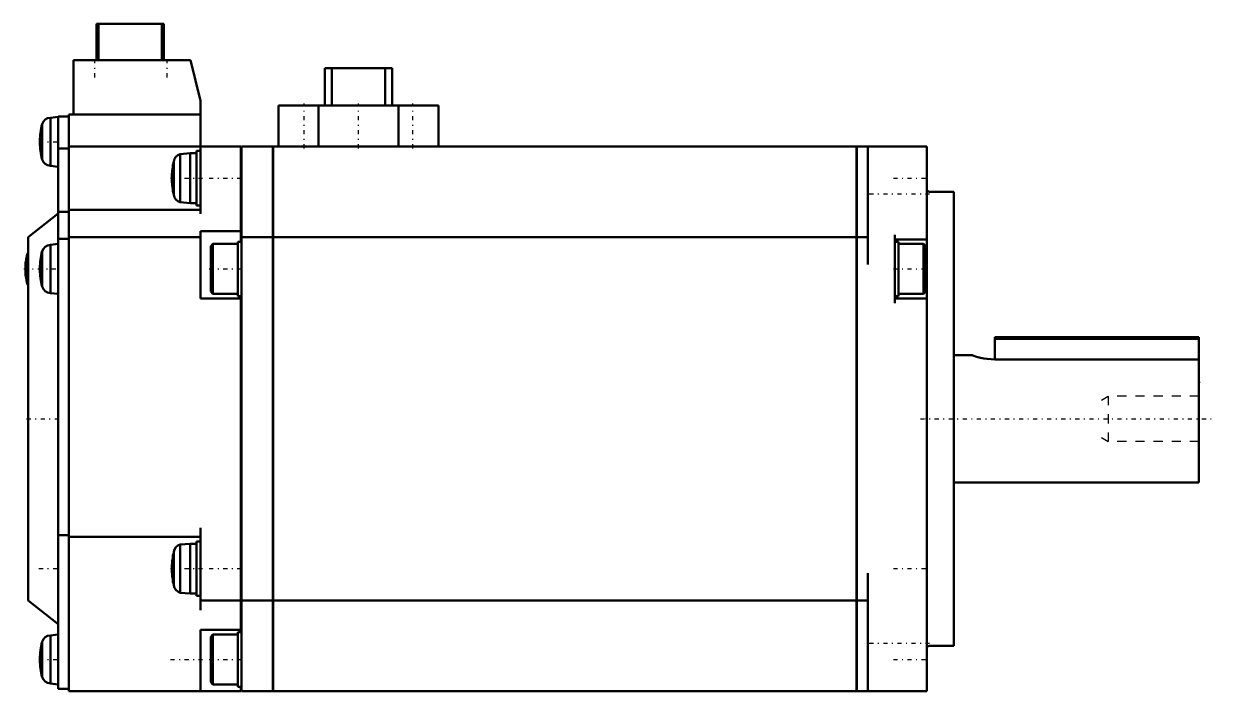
# Model space of a CAD drawing. Header units: millimetres. Extents: x -99 to 31, y -30 to 44.
import ezdxf

# ---------------------------------------------------------------- set-up
doc = ezdxf.new("R2010")
doc.units = ezdxf.units.MM
doc.linetypes.add('Center', pattern=[1.5, 0.45, -0.5, 0.05, -0.5])
doc.linetypes.add('Dashed', pattern=[2, 1, -1])
for name, color, linetype, lineweight in [('2d ConnectionPoints', 7, 'Continuous', 50), ('AM_0', 7, 'Continuous', 50), ('AM_5', 3, 'Continuous', 25), ('AM_7', 7, 'Center', 25)]:
    doc.layers.add(name, color=color, linetype=linetype, lineweight=lineweight)

# ---------------------------------------------------------------- blocks, each defined once
blk = doc.blocks.new('1_MSME041G1U_key_0_in_MSMF042L1U1_0')
at = {"layer": 'AM_0'}
for p, q in [((7.5, 6.538348415311011), (7.5, 9)), ((7.5, 9), (30, 9)), ((30, 8.799999999999999), (7.5, 8.799999999999999)), ((30, 9), (30, 6.538348415311011))]:
    blk.add_line(p, q, dxfattribs=at)
blk = doc.blocks.new('2_MSME041G1U_msmf_gh_0_in_MSMF042L1U1_0')
at = {"layer": 'AM_0'}
for p, q in [((-91.45, 43.5), (-84.05, 43.5)), ((-91.45, 43.5), (-91.45, 39.5)), ((-91.25, 43.5), (-91.25, 39.5)), ((-84.25, 43.5), (-84.25, 39.5)), ((-84.05, 43.5), (-84.05, 39.5)), ((-94, 39.50000000000001), (-94, 33.5)), ((-94, 39.50000000000001), (-81.125, 39.50000000000001)), ((-80, 35), (-81.125, 39.50000000000001)), ((-66.32499999999999, 38.6), (-66.32499999999999, 34.5)), ((-66.32499999999999, 38.6), (-58.875, 38.6)), ((-65.525, 38.6), (-65.525, 34.5)), ((-59.67499999999999, 38.6), (-59.67499999999999, 34.5)), ((-58.875, 38.6), (-58.875, 34.5)), ((-80, 22.57142857142857), (-80, 35)), ((-71.4, 34.5), (-53.8, 34.5)), ((-71.4, 34.5), (-71.4, 30)), ((-67.00000000000001, 34.5), (-67.00000000000001, 30)), ((-58.20000000000002, 34.5), (-58.20000000000002, 30)), ((-53.8, 34.5), (-53.8, 30)), ((-95.7, 33.25), (-96.55000000000004, 33.14999999999999)), ((-96.55000000000004, 33.14999999999999), (-96.55000000000004, 27.85)), ((-94.5, 33.3), (-95.7, 33.3)), ((-95.7, 33.3), (-95.7, -29.75)), ((-94.5, 33.5), (-80, 33.5)), ((-94.5, -30), (-94.5, 33.5)), ((-97.44999999999999, 32.45000000000003), (-97.44999999999999, 28.54999999999997)), ((-97.70062674854945, 30.59367009596782), (-97.70062674854945, 30.40632990403218)), ((-94.5, 29.75), (-95.7, 29.75)), ((-94.5, 30), (-75.55000000000001, 30)), ((-81.15, 29.25), (-82.24999999999999, 29.15000000000001)), ((-82.24999999999999, 29.15000000000001), (-82.24999999999999, 23.84999999999999)), ((-80.45, 29.25), (-81.15, 29.25)), ((-81.15, 29.25), (-81.15, 23.75)), ((-79.99999999999999, 29.5), (-80.45, 29.5)), ((-80.45, 29.5), (-80.45, 23.5)), ((-75.55, 19.5), (-75.55000000000001, 30)), ((-75.5, 29.5), (-75.55, 29.5)), ((-75.5, 30), (-72.05, 30)), ((-75.5, -30), (-75.5, 30)), ((-72.04999999999998, -30), (-72.05, 30)), ((-72.00000000000001, 30), (-7.749999999999996, 30)), ((-72, -30), (-72.00000000000001, 30)), ((-7.749999999999999, -30), (-7.749999999999996, 30)), ((-7.700000000000001, 30), (0, 30)), ((-7.699999999999999, -30), (-7.700000000000001, 30)), ((-6.500000000000002, 30), (-6.5, 17)), ((0, 30), (0, -30)), ((-96.55000000000004, 27.85), (-95.7, 27.75)), ((-82.94999999999993, 28.3500000000003), (-82.94999999999993, 24.6499999999997)), ((-83.15229675775694, 26.67930235219013), (-83.15229675775694, 26.32069764780987)), ((-72.04999999999998, 27), (-72, 27)), ((-7.749999999999999, 27), (-7.699999999999999, 27)), ((3, 25), (0.2999999999999995, 25)), ((3, 25), (3, -25)), ((-82.24999999999999, 23.84999999999999), (-81.15, 23.75)), ((-81.15, 23.75), (-80.45, 23.75)), ((-95.7, 22.6), (-99, 20)), ((-94.5, 22.8), (-95.7, 22.8)), ((-94.5, 23), (-80, 23)), ((-80.45, 23.5), (-79.99999999999999, 23.5)), ((-75.55, 23.5), (-75.5, 23.5)), ((-75.55, 21), (-75.5, 21)), ((-99, 20), (-99, -20)), ((-94.5, 19.8), (-95.7, 19.8)), ((-94.5, 20), (-80, 20)), ((-80, 20.66731774807462), (-80, 13.25)), ((-75.55, 20.66731774807462), (-80, 20.66731774807462)), ((-75.5, 20), (-72.04999999999998, 20)), ((-72, 20), (-7.749999999999996, 20)), ((-7.700000000000001, 20), (-6.5, 20)), ((-3.5, 12.75), (-3.5, 20.25)), ((-3.5, 19.75), (0, 19.75)), ((-97.44999999999996, 18.45000000000013), (-97.44999999999996, 14.54999999999988)), ((-95.7, 19.25), (-96.55, 19.14999999999999)), ((-96.55, 19.14999999999999), (-96.55, 13.85000000000002)), ((-78.63, 19.25), (-78.88, 19)), ((-78.88, 19), (-78.88, 14)), ((-75.88, 19.25), (-78.63, 19.25)), ((-78.63, 19.25), (-78.63, 13.75)), ((-75.5, 19.5), (-75.88, 19.5)), ((-75.88, 19.5), (-75.88, 13.5)), ((-3.1, 19.5), (-3.5, 19.5)), ((-3.1, 19.5), (-3.1, 13.5)), ((-0.35, 19.25), (-3.1, 19.25)), ((-0.1000000000000003, 19), (-0.35, 19.25)), ((-0.35, 19.25), (-0.35, 13.75)), ((-0.1000000000000003, 19), (-0.1000000000000003, 14)), ((-99.09999999999995, 18.10000000000016), (-99.09999999999995, 14.89999999999984)), ((-72.04999999999998, 18), (-72, 18)), ((-7.749999999999999, 18), (-7.699999999999999, 18)), ((-99.30032595424511, 16.56254074428065), (-99.30032595424511, 16.43745925571935)), ((-97.70062674854945, 16.59367009596788), (-97.70062674854945, 16.40632990403212)), ((-96.55, 13.85000000000002), (-95.7, 13.75)), ((-75.55000000000001, 13.25), (-80, 13.25)), ((-78.88, 14), (-78.63, 13.75)), ((-78.63, 13.75), (-75.88, 13.75)), ((-75.88, 13.5), (-75.5, 13.5)), ((-75.55, -23.5), (-75.55, 13.5)), ((-3.5, 13.5), (-3.1, 13.5)), ((-3.5, 13.25), (0, 13.25)), ((-3.1, 13.75), (-0.35, 13.75)), ((-0.35, 13.75), (-0.1000000000000003, 14)), ((5.009001265804309, 7), (3, 7)), ((7.5, 6.538348415311011), (30, 6.538348415311011)), ((30, 6.538348415311011), (30, -7.000000000000001)), ((3, -7), (30, -7)), ((-94.5, -12.8), (-95.7, -12.8)), ((-94.5, -13), (-80, -13)), ((-80, -21.07608916011026), (-80, -12)), ((-81.15, -13.75), (-82.24999999999997, -13.84999999999999)), ((-82.24999999999997, -13.84999999999999), (-82.24999999999997, -19.15000000000001)), ((-80.45, -13.75), (-81.15, -13.75)), ((-81.15, -13.75), (-81.15, -19.25)), ((-79.99999999999999, -13.5), (-80.45, -13.5)), ((-80.45, -13.5), (-80.45, -19.5)), ((-75.55, -14), (-75.5, -14)), ((-82.94999999999993, -14.6499999999997), (-82.94999999999993, -18.3500000000003)), ((-83.15229675775694, -16.32069764780987), (-83.15229675775694, -16.67930235219013)), ((-6.5, -17), (-6.500000000000002, -30)), ((-72.04999999999998, -18.00000000000001), (-72, -18.00000000000001)), ((-7.749999999999999, -18.00000000000001), (-7.699999999999999, -18.00000000000001)), ((-82.24999999999997, -19.15000000000001), (-81.15, -19.25)), ((-81.15, -19.25), (-80.45, -19.25)), ((-80.45, -19.5), (-79.99999999999999, -19.5)), ((-99, -20), (-95.7, -22.6)), ((-79.99999999999999, -20), (-75.55, -20)), ((-75.5, -20), (-72.04999999999998, -20)), ((-72, -20), (-7.749999999999996, -20)), ((-7.700000000000001, -20), (-6.5, -20)), ((-75.55, -21), (-75.5, -21)), ((-80, -30), (-80, -23.25)), ((-75.55, -23.25), (-80, -23.25)), ((-75.5, -23.5), (-75.88, -23.5)), ((-75.88, -23.5), (-75.88, -29.5)), ((-97.44999999999996, -24.54999999999987), (-97.44999999999996, -28.45000000000012)), ((-95.7, -23.75), (-96.55, -23.85000000000001)), ((-96.55, -23.85000000000001), (-96.55, -29.14999999999999)), ((-78.63, -23.75), (-78.88, -24)), ((-78.88, -24), (-78.88, -29)), ((-75.88, -23.75), (-78.63, -23.75)), ((-78.63, -23.75), (-78.63, -29.25)), ((0.2999999999999995, -25), (3, -25)), ((-97.70062674854947, -26.40632990403211), (-97.70062674854947, -26.59367009596789)), ((-72.04999999999998, -27), (-72, -27)), ((-7.749999999999999, -27), (-7.699999999999999, -27)), ((-96.55, -29.14999999999999), (-95.7, -29.25)), ((-94.5, -29.75), (-95.7, -29.75)), ((-75.55000000000001, -30), (-94.5, -30)), ((-78.88, -29), (-78.63, -29.25)), ((-78.63, -29.25), (-75.88, -29.25)), ((-75.88, -29.5), (-75.5, -29.5)), ((-75.55000000000001, -30), (-75.55000000000001, -29.5)), ((-75.5, -30), (-72.04999999999998, -30)), ((-72, -30), (-7.749999999999999, -30)), ((-7.699999999999999, -30), (0, -30))]:
    blk.add_line(p, q, dxfattribs=at)
blk.add_lwpolyline([(5.000000000000417, 6.999999999999851), (5.009271992211471, 6.99669393419365), (5.073614701682327, 6.974048007856834), (5.201444389506356, 6.930610210835105), (5.384846088123577, 6.871963043477907), (5.626722387994694, 6.801409340102999), (5.925032640563757, 6.725364092990771), (6.277150647918844, 6.651718615356883), (6.6620722048259, 6.591822433130714), (7.086828881866603, 6.551389957318951), (7.5, 6.538348415311011)], dxfattribs=at)
for centre, radius, start, end in [((-96.49559631551399, 32.15148097708942), 0.9999999999999696, 93.11864120846093, 162.631326093736), ((-90.70062674855079, 30.59367009596805), 6.999999999998666, 164.6217578837545, 180.0000000000019), ((-90.7006267485506, 30.40632990403196), 6.999999999998849, 179.9999999999982, 195.3782421162451), ((-81.96252711319154, 28.19221122404262), 0.9999999999999679, 106.7067217734447, 170.9214278951186), ((-96.49559631551396, 28.84851902291063), 1.000000000000018, 197.3686739062665, 266.8813587915376), ((-76.15229675775763, 26.67930235219), 6.999999999999317, 166.1918795576415, 179.9999999999989), ((-76.15229675775763, 26.32069764781), 6.999999999999318, 180.0000000000011, 193.8081204423585), ((0.2999999999999899, 25.29999999999999), 0.2999999999999899, 179.999999999998, 270.0000000000018), ((-81.96252711319154, 24.80778877595738), 0.9999999999999609, 189.0785721048814, 253.2932782265553), ((-90.70062674855056, 16.59367009596802), 6.999999999998892, 164.6217578837539, 180.0000000000011), ((-96.495596315514, 18.15148097708942), 0.9999999999999594, 93.1186412084577, 162.6313260937302), ((-93.30032595424504, 16.56254074428062), 6.000000000000071, 165.1527363713434, 179.9999999999997), ((-98.33931137887004, 17.85230498252379), 0.7999999999994749, 145.6758581125704, 161.9637425788593), ((-93.30032595424504, 16.43745925571938), 6.000000000000071, 180.0000000000003, 194.8472636286566), ((-90.70062674855029, 16.40632990403202), 6.999999999999162, 179.9999999999992, 195.3782421162458), ((-98.33931137887004, 15.14769501747622), 0.7999999999994727, 198.0362574211408, 214.3241418874297), ((-96.495596315514, 14.84851902291058), 0.9999999999999621, 197.3686739062698, 266.8813587915423), ((-81.96252711319154, -14.80778877595738), 0.999999999999962, 106.706721773444, 170.921427895119), ((-76.15229675775767, -16.32069764781), 6.999999999999275, 166.1918795576415, 179.9999999999989), ((-76.15229675775765, -16.67930235219), 6.999999999999289, 180.0000000000011, 193.8081204423585), ((-81.96252711319154, -18.19221122404262), 0.9999999999999604, 189.0785721048812, 253.2932782265561), ((-90.70062674855136, -26.40632990403193), 6.99999999999811, 164.6217578837527, 180.0000000000015), ((-96.495596315514, -24.84851902291057), 0.9999999999999594, 93.1186412084577, 162.6313260937304), ((0.29999999999999, -25.29999999999999), 0.2999999999999901, 89.9999999999982, 180.000000000002), ((-90.70062674855136, -26.59367009596807), 6.99999999999811, 179.9999999999986, 195.3782421162473), ((-96.495596315514, -28.15148097708942), 0.9999999999999621, 197.3686739062698, 266.8813587915423)]:
    blk.add_arc(centre, radius, start, end, dxfattribs=at)
at = {"layer": 'AM_5', "linetype": 'Dashed'}
for p, q in [((19.250044, 2.066999999999999), (20, 2.5)), ((30, 2.5), (20, 2.5)), ((20, 2.5), (20, -2.5)), ((19.25004399999999, -2.067), (20, -2.5)), ((30, -2.5), (20, -2.5))]:
    blk.add_line(p, q, dxfattribs=at)
at = {"layer": 'AM_7'}
for p, q in [((-91.7, 39.6), (-91.7, 37.4)), ((-83.7, 39.6), (-83.7, 37.4)), ((-68.60000000000001, 29.775), (-68.60000000000001, 34.725)), ((-62.6, 29.775), (-62.6, 34.725)), ((-56.6, 29.775), (-56.6, 34.725)), ((-97.8, 30.5), (-95.60000000000001, 30.5)), ((-83.31, 26.5), (-79.79, 26.5)), ((-79.04899999999999, 26.5), (-75.331, 26.5)), ((-3.67, 26.5), (0.06999999999999978, 26.5)), ((0.3250000000000001, 24.74873734152916), (-6.825000000000002, 24.74873734152916)), ((-99.47999999999999, 16.5), (-95.52000000000001, 16.5)), ((-79.04899999999999, 16.5), (-75.331, 16.5)), ((-3.67, 16.5), (0.06999999999999978, 16.5)), ((-99.165, -3.67394039744206e-16), (-95.535, -3.67394039744206e-16)), ((-0.675, -3.67394039744206e-16), (31.35, -3.67394039744206e-16)), ((-97.8, -16.5), (-95.60000000000001, -16.5)), ((-83.31, -16.5), (-79.79, -16.5)), ((-79.04899999999999, -16.5), (-75.331, -16.5)), ((-3.67, -16.5), (0.06999999999999978, -16.5)), ((0.3250000000000001, -24.74873734152916), (-6.825000000000002, -24.74873734152916)), ((-97.8, -26.5), (-95.60000000000001, -26.5)), ((-83.31, -26.5), (-79.79, -26.5)), ((-79.04899999999999, -26.5), (-75.331, -26.5)), ((-3.67, -26.5), (0.06999999999999978, -26.5))]:
    blk.add_line(p, q, dxfattribs=at)

msp = doc.modelspace()

# ---------------------------------------------------------------- linework, layer by layer
at = {"layer": '2d ConnectionPoints'}
for p in [(30, 4), (0, -3.673940397442059e-16)]:
    msp.add_point(p, dxfattribs=at)

# ---------------------------------------------------------------- block references
for name in ['2_MSME041G1U_msmf_gh_0_in_MSMF042L1U1_0', '1_MSME041G1U_key_0_in_MSMF042L1U1_0']:
    msp.add_blockref(name, (0, 0))

doc.saveas('drawing.dxf')
